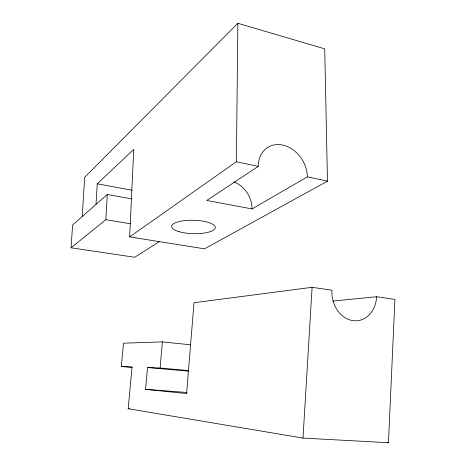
<?xml version="1.0" encoding="UTF-8"?>
<svg xmlns="http://www.w3.org/2000/svg" width="466" height="466" viewBox="0 0 466 466"><rect width="100%" height="100%" fill="white"/><g stroke="black" fill="none" stroke-linecap="round" stroke-linejoin="round"><path stroke-width="0.7" d="M129.647 236.897L236.379 161.737L237.876 23.3L324.726 48.837L327.482 181.146L204.527 248.827L129.647 236.897L133.748 149.382L97.231 183.802L96.019 204.399M190.571 344.805L162.384 341.887L123.502 343.186L121.311 366.503L132.035 366.923L128.191 408.723L302.993 438.098L388.458 442.7L394.923 299.405L376.604 296.731L332.852 301.083M159.727 241.371L134.726 257.261L71.077 247.807L105.869 219.678L107.262 194.479L131.476 198.848M302.993 438.098L312.098 287.306L331.938 290.202A27.308 22.269 82 0 0 352.844 320.625A27.308 22.269 82 0 0 376.604 296.731M82.185 216.608L84.678 177.319L237.876 23.3M71.077 247.807L72.585 225.078L107.262 194.479M312.098 287.306L194.013 302.719L186.586 393.566L145.573 389.337L147.518 367.534L160.112 368.029L162.384 341.887M307.368 176.859A28.729 22.898 59.2 0 0 282.67 145.066A28.729 22.898 59.2 0 0 258.251 166.397L206.776 200.45L252.059 208.925L307.368 176.859L327.482 181.146M128.191 408.723L129.63 408.816M145.573 389.337L187.245 392.512M160.112 368.029L188.153 370.517M147.518 367.534L188.73 371.175M121.311 366.503L132.111 367.447M387.025 442.484L388.458 442.7M105.869 219.678L130.765 223.826M97.231 183.802L131.994 190.239M236.379 161.737L258.251 166.397M233.915 181.868A25.659 21.43 58.8 0 1 252.059 208.925M178.868 231.608A21.82 6.705 1.5 0 0 214.809 228.864A21.82 6.705 1.5 0 0 186.738 220.43A21.82 6.705 1.5 0 0 178.868 231.608"/></g></svg>
